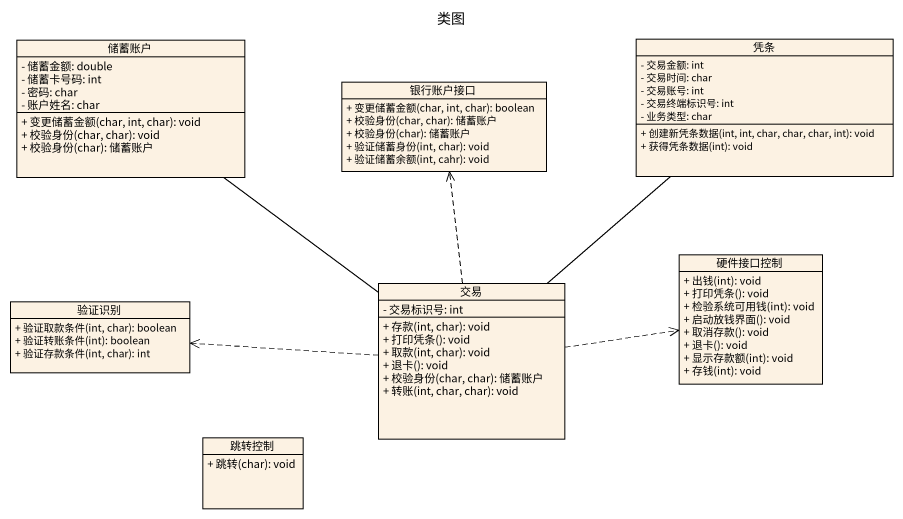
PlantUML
@startuml
title 类图
hide circle
hide empty members
skinparam classAttributeIconSize 0
class 储蓄账户 {
  - 储蓄金额: double
  - 储蓄卡号码: int
  - 密码: char
  - 账户姓名: char
  + 变更储蓄金额(char, int, char): void
  + 校验身份(char, char): void
  + 校验身份(char): 储蓄账户
}
class 凭条 {
  - 交易金额: int
  - 交易时间: char
  - 交易账号: int
  - 交易终端标识号: int
  - 业务类型: char
  + 创建新凭条数据(int, int, char, char, char, int): void
  + 获得凭条数据(int): void
}
class 银行账户接口 {
  + 变更储蓄金额(char, int, char): boolean
  + 校验身份(char, char): 储蓄账户
  + 校验身份(char): 储蓄账户
  + 验证储蓄身份(int, char): void
  + 验证储蓄余额(int, cahr): void
}
class 交易 {
  - 交易标识号: int
  + 存款(int, char): void
  + 打印凭条(): void
  + 取款(int, char): void
  + 退卡(): void
  + 校验身份(char, char): 储蓄账户
  + 转账(int, char, char): void
}
class 硬件接口控制 {
  + 出钱(int): void
  + 打印凭条(): void
  + 检验系统可用钱(int): void
  + 启动放钱界面(): void
  + 取消存款(): void
  + 退卡(): void
  + 显示存款额(int): void
  + 存钱(int): void
}
class 验证识别 {
  + 验证取款条件(int, char): boolean
  + 验证转账条件(int): boolean
  + 验证存款条件(int, char): int
}
class 跳转控制 {
  + 跳转(char): void
}
交易 -up- 储蓄账户
交易 -up- 凭条
交易 .up.> 银行账户接口
交易 .right.> 硬件接口控制
交易 .left.> 验证识别
@enduml
